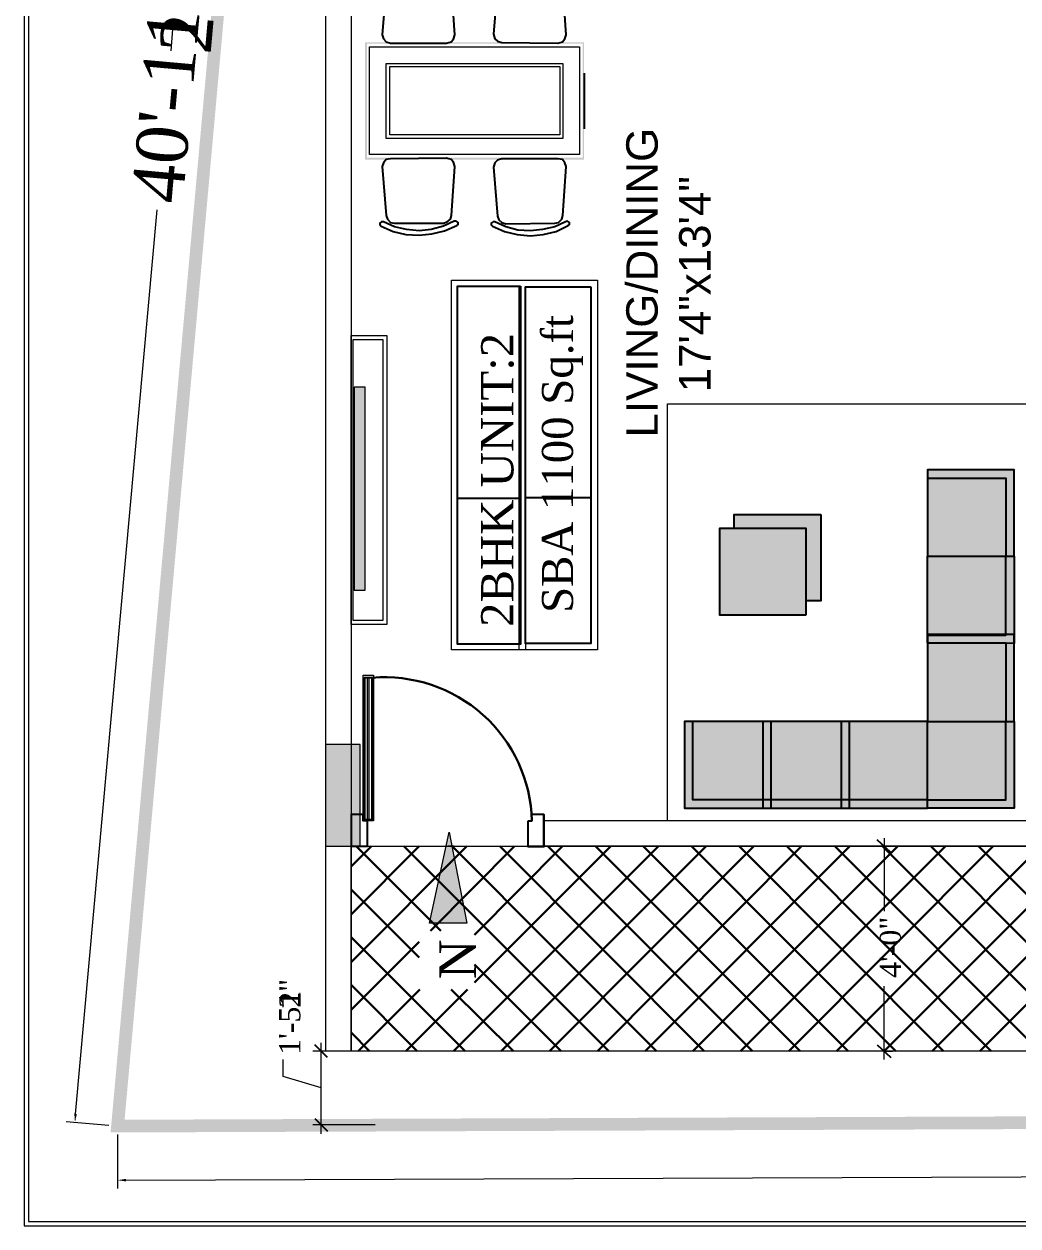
# Model space of a CAD drawing. Header units: inches. Extents: x -41599880 to -41577026, y -18110 to -4738.
# Drawn here: x -41599880 to -41593956, y -18110 to -10942 of the extents above; entities that cross this region are included whole.
import ezdxf

# ---------------------------------------------------------------- set-up
doc = ezdxf.new("R2010")
doc.units = ezdxf.units.IN
doc.header["$MEASUREMENT"] = 0
for name, color, linetype in [('PDF_Geometry', 40, 'Continuous'), ('PDF_Solid Fills', 9, 'Continuous'), ('PDF_Text', 7, 'Continuous')]:
    doc.layers.add(name, color=color, linetype=linetype)
doc.styles.add('PDF Arial', font='arial.ttf')
doc.styles.add('PDF Times New Roman', font='times.ttf')

msp = doc.modelspace()

# ---------------------------------------------------------------- linework, layer by layer
at = {"layer": 'PDF_Geometry', "color": 7, "lineweight": 18}
for points in [[(-41577026, -18110.3), (-41577026, -4737.5), (-41599880.3, -4737.5), (-41599880.3, -18110.3)], [(-41577052.5, -18083.7), (-41577052.5, -4767.8), (-41599853.7, -4767.8), (-41599853.7, -18083.7)], [(-41597820.9, -11078.8), (-41596569.3, -11078.8), (-41596569.3, -11719.7), (-41597820.9, -11719.7)], [(-41597699.5, -11196.3), (-41596686.9, -11196.3), (-41596686.9, -11602.1), (-41597699.5, -11602.1)], [(-41598082.6, -15846.1), (-41597877.8, -15846.1), (-41597877.8, -15239.3), (-41598082.6, -15239.3)], [(-41597240.6, -16305), (-41597464.4, -16305), (-41597346.8, -15762.6)], [(-41597930.9, -17067.3), (-41597930.9, -15846.1), (-41585115.6, -15846.1), (-41585115.6, -17067.3)]]:
    msp.add_lwpolyline(points, close=True, dxfattribs=at)
at = {"layer": 'PDF_Geometry', "color": 6, "lineweight": 18}
for points in [[(-41598082.6, -10308.9), (-41598082.6, -17067.3)], [(-41597930.9, -10411.3), (-41597930.9, -15694.4)], [(-41597798.1, -15694.4), (-41597858.8, -15694.4)], [(-41596853.8, -15694.4), (-41596853.8, -15690.6)], [(-41593880.3, -15694.4), (-41596781.7, -15694.4)], [(-41597832.3, -15846.1), (-41597930.9, -15846.1), (-41597930.9, -17067.3)], [(-41597316.5, -15846.1), (-41597354.4, -15846.1)], [(-41593884.1, -15846.1), (-41593645.2, -15846.1), (-41596876.5, -15846.1)], [(-41585115.6, -17067.3), (-41598082.6, -17067.3)]]:
    msp.add_lwpolyline(points, dxfattribs=at)
at = {"layer": 'PDF_Geometry', "color": 32, "lineweight": 25}
for points in [[(-41597673, -10669.2), (-41597695.7, -10676.7), (-41597714.7, -10691.9), (-41597722.3, -10714.7), (-41597745, -11006.7), (-41597737.4, -11029.5), (-41597722.3, -11048.4), (-41597695.7, -11056), (-41597362, -11056), (-41597335.4, -11048.4), (-41597320.2, -11033.2), (-41597312.7, -11006.7), (-41597331.6, -10714.7), (-41597339.2, -10691.9), (-41597358.2, -10676.7), (-41597380.9, -10669.2)], [(-41597009.3, -10669.2), (-41597032, -10673), (-41597051, -10688.1), (-41597058.6, -10710.9), (-41597081.3, -11002.9), (-41597073.7, -11029.5), (-41597058.6, -11044.6), (-41597032, -11052.2), (-41596698.3, -11056), (-41596671.7, -11048.4), (-41596656.5, -11029.5), (-41596649, -11006.7), (-41596667.9, -10714.7), (-41596675.5, -10691.9), (-41596694.5, -10676.7), (-41596717.2, -10669.2)], [(-41597380.9, -12129.3), (-41597358.2, -12121.7), (-41597339.2, -12106.6), (-41597331.6, -12083.8), (-41597312.7, -11791.8), (-41597320.2, -11765.2), (-41597335.4, -11750.1), (-41597362, -11742.5), (-41597695.7, -11746.3), (-41597722.3, -11750.1), (-41597737.4, -11769), (-41597745, -11791.8), (-41597722.3, -12083.8), (-41597714.7, -12106.6), (-41597695.7, -12125.5), (-41597673, -12129.3)], [(-41596717.2, -12129.3), (-41596694.5, -12125.5), (-41596675.5, -12106.6), (-41596667.9, -12083.8), (-41596649, -11791.8), (-41596656.5, -11769), (-41596671.7, -11750.1), (-41596698.3, -11746.3), (-41597032, -11746.3), (-41597058.6, -11753.8), (-41597073.7, -11769), (-41597081.3, -11795.6), (-41597058.6, -12087.6), (-41597051, -12110.4), (-41597032, -12125.5), (-41597009.3, -12133.1)], [(-41597316.5, -12117.9), (-41597380.9, -12148.3), (-41597453, -12167.2), (-41597525, -12174.8), (-41597600.9, -12167.2), (-41597673, -12152.1), (-41597737.4, -12121.7), (-41597748.8, -12121.7), (-41597760.2, -12129.3), (-41597760.2, -12136.9), (-41597752.6, -12148.3), (-41597680.5, -12178.6), (-41597604.7, -12197.6), (-41597525, -12201.4), (-41597449.2, -12193.8), (-41597373.3, -12174.8), (-41597301.3, -12144.5), (-41597293.7, -12136.9), (-41597293.7, -12125.5), (-41597305.1, -12117.9)], [(-41596652.7, -12121.7), (-41596717.2, -12152.1), (-41596789.3, -12167.2), (-41596861.3, -12174.8), (-41596937.2, -12171), (-41597009.3, -12152.1), (-41597073.7, -12121.7), (-41597085.1, -12121.7), (-41597096.5, -12129.3), (-41597096.5, -12140.7), (-41597088.9, -12148.3), (-41597016.8, -12178.6), (-41596941, -12197.6), (-41596861.3, -12205.2), (-41596785.5, -12197.6), (-41596709.6, -12178.6), (-41596637.6, -12144.5), (-41596630, -12136.9), (-41596630, -12125.5), (-41596641.4, -12117.9)]]:
    msp.add_lwpolyline(points, close=True, dxfattribs=at)
at = {"layer": 'PDF_Geometry', "color": 1, "lineweight": 13}
msp.add_lwpolyline([(-41599004.2, -11101.5), (-41598992.8, -10972.6)], dxfattribs=at)
at = {"layer": 'PDF_Geometry', "color": 34, "lineweight": 13}
msp.add_lwpolyline([(-41597820.9, -11719.7), (-41597820.9, -11078.8), (-41596569.3, -11078.8), (-41596569.3, -11719.7)], close=True, dxfattribs=at)
at = {"layer": 'PDF_Geometry', "color": 45, "lineweight": 18}
msp.add_lwpolyline([(-41597722.3, -11177.4), (-41596667.9, -11177.4), (-41596667.9, -11624.9), (-41597722.3, -11624.9)], close=True, dxfattribs=at)
at = {"layer": 'PDF_Geometry', "color": 32, "lineweight": 25}
msp.add_lwpolyline([(-41596539, -11568), (-41596539, -11234.3)], dxfattribs=at)
at = {"layer": 'PDF_Geometry', "color": 7, "lineweight": 13}
for points in [[(-41599573.1, -17442.8), (-41599087.6, -12049.7)], [(-41599375.8, -17511), (-41599630, -17488.3)], [(-41599322.7, -17564.1), (-41599322.7, -17886.5)], [(-41599273.4, -17837.2), (-41590201.5, -17803.1)]]:
    msp.add_lwpolyline(points, dxfattribs=at)
at = {"layer": 'PDF_Geometry', "color": 32, "lineweight": 13}
for points in [[(-41596891.7, -12508.6), (-41596891.7, -14674.2), (-41597331.6, -14674.2), (-41597331.6, -12470.7), (-41596891.7, -12470.7)], [(-41596929.6, -12470.7), (-41596463.1, -12470.7), (-41596463.1, -14674.2), (-41596929.6, -14674.2), (-41596929.6, -12504.8)]]:
    msp.add_lwpolyline(points, dxfattribs=at)
at = {"layer": 'PDF_Geometry', "color": 7, "lineweight": 25}
for points in [[(-41596922, -12504.8), (-41596922, -14640), (-41597297.5, -14640), (-41597297.5, -12504.8)], [(-41596501, -12508.6), (-41596501, -14636.2), (-41596891.7, -14636.2), (-41596891.7, -12508.6)]]:
    msp.add_lwpolyline(points, close=True, dxfattribs=at)
at = {"layer": 'PDF_Geometry', "color": 43, "lineweight": 18}
for points in [[(-41597930.9, -14522.5), (-41597930.9, -12800.6), (-41597718.5, -12800.6), (-41597718.5, -14522.5)], [(-41597858.8, -15694.4), (-41597858.8, -14825.9), (-41597798.1, -14825.9), (-41597798.1, -15694.4)]]:
    msp.add_lwpolyline(points, close=True, dxfattribs=at)
at = {"layer": 'PDF_Geometry', "color": 12, "lineweight": 18}
msp.add_lwpolyline([(-41597919.5, -14499.7), (-41597919.5, -12823.4), (-41597741.2, -12823.4), (-41597741.2, -14499.7)], close=True, dxfattribs=at)
at = {"layer": 'PDF_Geometry', "color": 4, "lineweight": 13}
msp.add_lwpolyline([(-41597911.9, -14317.7), (-41597847.4, -14317.7), (-41597847.4, -13107.8), (-41597911.9, -13107.8)], close=True, dxfattribs=at)
at = {"layer": 'PDF_Geometry', "color": 8, "lineweight": 18}
msp.add_lwpolyline([(-41596045.9, -15694.4), (-41596045.9, -13206.4), (-41593884.1, -13206.4), (-41593884.1, -15694.4)], close=True, dxfattribs=at)
at = {"layer": 'PDF_Geometry', "color": 35, "lineweight": 25}
for points in [[(-41594494.7, -13600.9), (-41594494.7, -14116.6), (-41593979, -14116.6), (-41593979, -13600.9)], [(-41593979, -14116.6), (-41593979, -13600.9), (-41594494.7, -13600.9), (-41594494.7, -13650.2), (-41594028.3, -13650.2), (-41594028.3, -14116.6)], [(-41595131.9, -13866.3), (-41595131.9, -14382.1), (-41595219.1, -14382.1), (-41595219.1, -13949.8), (-41595647.7, -13949.8), (-41595647.7, -13866.3)], [(-41595219.1, -14465.6), (-41595219.1, -13949.8), (-41595734.9, -13949.8), (-41595734.9, -14465.6)], [(-41594494.7, -14632.4), (-41594494.7, -14116.6), (-41593979, -14116.6), (-41593979, -14636.2)], [(-41593979, -14116.6), (-41593979, -14636.2), (-41594494.7, -14632.4), (-41594494.7, -14586.9), (-41594028.3, -14586.9), (-41594028.3, -14116.6)], [(-41594494.7, -14583.1), (-41594494.7, -15102.7), (-41593979, -15102.7), (-41593979, -14583.1)], [(-41593979, -15102.7), (-41593979, -14583.1), (-41594494.7, -14583.1), (-41594494.7, -14632.4), (-41594028.3, -14632.4), (-41594028.3, -15102.7)], [(-41595427.7, -15618.5), (-41595427.7, -15102.7), (-41595943.5, -15102.7), (-41595943.5, -15618.5)], [(-41595943.5, -15102.7), (-41595943.5, -15618.5), (-41595427.7, -15618.5), (-41595427.7, -15569.2), (-41595894.2, -15569.2), (-41595894.2, -15102.7)], [(-41594961.2, -15618.5), (-41594961.2, -15102.7), (-41595477, -15102.7), (-41595477, -15618.5)], [(-41595477, -15102.7), (-41595477, -15618.5), (-41594961.2, -15618.5), (-41594961.2, -15569.2), (-41595427.7, -15569.2), (-41595427.7, -15102.7)], [(-41594494.7, -15618.5), (-41594494.7, -15102.7), (-41595010.5, -15102.7), (-41595010.5, -15618.5)], [(-41595010.5, -15102.7), (-41595010.5, -15618.5), (-41594494.7, -15618.5), (-41594494.7, -15569.2), (-41594961.2, -15569.2), (-41594961.2, -15102.7)], [(-41594494.7, -15618.5), (-41594494.7, -15102.7), (-41593979, -15102.7), (-41593979, -15618.5)], [(-41593979, -15102.7), (-41593979, -15618.5), (-41594494.7, -15618.5), (-41594494.7, -15569.2), (-41594028.3, -15569.2), (-41594028.3, -15102.7)]]:
    msp.add_lwpolyline(points, close=True, dxfattribs=at)
at = {"layer": 'PDF_Geometry', "color": 7, "lineweight": 25}
for points in [[(-41596925.8, -13771.5), (-41597297.5, -13771.5)], [(-41596501, -13767.7), (-41596891.7, -13767.7)]]:
    msp.add_lwpolyline(points, dxfattribs=at)
at = {"layer": 'PDF_Geometry', "color": 30, "lineweight": 25}
msp.add_lwpolyline([(-41597805.7, -14841), (-41597851.2, -14841), (-41597851.2, -15686.8), (-41597805.7, -15686.8)], close=True, dxfattribs=at)
at = {"layer": 'PDF_Geometry', "color": 44, "lineweight": 18}
msp.add_lwpolyline([(-41597832.3, -15686.8), (-41597832.3, -14841), (-41597824.7, -14841), (-41597824.7, -15686.8)], close=True, dxfattribs=at)
at = {"layer": 'PDF_Geometry', "color": 44, "lineweight": 25}
for points in [[(-41597858.8, -15656.5), (-41597930.9, -15656.5), (-41597930.9, -15846.1), (-41597832.3, -15846.1), (-41597832.3, -15694.4)], [(-41596781.7, -15656.5), (-41596781.7, -15849.9), (-41596876.5, -15849.9), (-41596876.5, -15694.4)], [(-41596876.5, -15694.4), (-41596853.8, -15694.4), (-41596853.8, -15656.5)], [(-41596781.7, -15849.9), (-41596781.7, -15656.5), (-41596853.8, -15656.5)]]:
    msp.add_lwpolyline(points, dxfattribs=at)
at = {"layer": 'PDF_Geometry', "color": 30, "lineweight": 25}
msp.add_lwpolyline([(-41597832.3, -15694.4), (-41597858.8, -15694.4), (-41597858.8, -15656.5)], dxfattribs=at)
at = {"layer": 'PDF_Geometry', "color": 97, "lineweight": 25}
for points in [[(-41594714.7, -15884), (-41594794.4, -15808.2)], [(-41598071.2, -17105.2), (-41598147, -17029.4)], [(-41594794.4, -17029.4), (-41594714.7, -17105.2)], [(-41598147, -17469.3), (-41598071.2, -17545.2)]]:
    msp.add_lwpolyline(points, dxfattribs=at)
at = {"layer": 'PDF_Geometry', "color": 97, "lineweight": 18}
for points in [[(-41594752.6, -15796.8), (-41594752.6, -16232.9)], [(-41594752.6, -17116.6), (-41594752.6, -16680.5)], [(-41598109.1, -17560.3), (-41598109.1, -17018)], [(-41598109.1, -17287.3), (-41598336.7, -17219), (-41598336.7, -17116.6)]]:
    msp.add_lwpolyline(points, dxfattribs=at)
at = {"layer": 'PDF_Geometry', "color": 122, "lineweight": 30}
for points in [[(-41597240.6, -15846.1), (-41597930.9, -16536.3)], [(-41597525, -15846.1), (-41597930.9, -16251.9)], [(-41597809.5, -15846.1), (-41597930.9, -15967.4)], [(-41597900.5, -15846.1), (-41597396.1, -16350.5)], [(-41597616.1, -15846.1), (-41596394.8, -17067.3)], [(-41596956.2, -15846.1), (-41597456.8, -16350.5)], [(-41597327.8, -15846.1), (-41596110.4, -17067.3)], [(-41596099, -15846.1), (-41597320.2, -17067.3)], [(-41596383.5, -15846.1), (-41597195.1, -16657.7)], [(-41596671.7, -15846.1), (-41597195.1, -16373.3)], [(-41597043.4, -15846.1), (-41595826, -17067.3)], [(-41595814.6, -15846.1), (-41597035.8, -17067.3)], [(-41596758.9, -15846.1), (-41595537.7, -17067.3)], [(-41595530.1, -15846.1), (-41596747.6, -17067.3)], [(-41596474.5, -15846.1), (-41595253.3, -17067.3)], [(-41595245.7, -15846.1), (-41596463.1, -17067.3)], [(-41596190, -15846.1), (-41594968.8, -17067.3)], [(-41594957.4, -15846.1), (-41596178.7, -17067.3)], [(-41595901.8, -15846.1), (-41594684.4, -17067.3)], [(-41594673, -15846.1), (-41595894.2, -17067.3)], [(-41595617.4, -15846.1), (-41594399.9, -17067.3)], [(-41594388.6, -15846.1), (-41595609.8, -17067.3)], [(-41595332.9, -15846.1), (-41594115.5, -17067.3)], [(-41594104.1, -15846.1), (-41595321.5, -17067.3)], [(-41595048.5, -15846.1), (-41593827.2, -17067.3)], [(-41593819.7, -15846.1), (-41595037.1, -17067.3)], [(-41594764, -15846.1), (-41593542.8, -17067.3)], [(-41593531.4, -15846.1), (-41594752.6, -17067.3)], [(-41594475.8, -15846.1), (-41593258.4, -17067.3)], [(-41593247, -15846.1), (-41594468.2, -17067.3)], [(-41594191.3, -15846.1), (-41592973.9, -17067.3)], [(-41592962.5, -15846.1), (-41594183.8, -17067.3)], [(-41597930.9, -16104), (-41597525, -16509.8)], [(-41597930.9, -16388.4), (-41597252, -17067.3)], [(-41597525, -16415), (-41597930.9, -16820.8)], [(-41597195.1, -16551.5), (-41596679.3, -17067.3)], [(-41597930.9, -16672.9), (-41597536.4, -17067.3)], [(-41597521.3, -16699.4), (-41597889.1, -17067.3)], [(-41597236.8, -16699.4), (-41597604.7, -17067.3)], [(-41597335.4, -16699.4), (-41596963.7, -17067.3)], [(-41597930.9, -16957.3), (-41597820.9, -17067.3)]]:
    msp.add_lwpolyline(points, dxfattribs=at)
at = {"layer": 'PDF_Geometry', "color": 1, "lineweight": 18}
for points in [[(-41594745.1, -15846.1), (-41594703.3, -15846.1)], [(-41597786.7, -17067.3), (-41598158.4, -17067.3)], [(-41594745.1, -17067.3), (-41594703.3, -17067.3)], [(-41597786.7, -17507.2), (-41598158.4, -17507.2)]]:
    msp.add_lwpolyline(points, dxfattribs=at)
at = {"layer": 'PDF_Geometry', "color": 7, "lineweight": 18}
msp.add_lwpolyline([(-41598336.7, -16805.6), (-41598336.7, -16752.5)], dxfattribs=at)
at = {"layer": 'PDF_Geometry', "color": 7, "lineweight": 30}
msp.add_arc((-41597730.2, -15714.5), 876.7, 1.31483, 94.93816, dxfattribs=at)
at = {"layer": 'PDF_Solid Fills', "color": 7}
for points in [[(-41598264.6, -5340.5), (-41599281, -17476.9), (-41599364.5, -17552.8)], [(-41598196.3, -5416.4), (-41598264.6, -5340.5), (-41599281, -17476.9)], [(-41599281, -17476.9), (-41599364.5, -17552.8), (-41581065.1, -17408.6)], [(-41599364.5, -17552.8), (-41581065.1, -17408.6), (-41580996.8, -17484.5)], [(-41599580.6, -17439), (-41599565.5, -17442.8), (-41599576.9, -17492.1)], [(-41599273.4, -17829.6), (-41599273.4, -17844.8), (-41599322.7, -17837.2)]]:
    msp.add_solid(points, dxfattribs=at)
at = {"layer": 'PDF_Solid Fills', "color": 8}
for points in [[(-41597847.4, -11750.1), (-41597836, -11738.7), (-41597847.4, -11052.2)], [(-41597836, -11738.7), (-41597847.4, -11052.2), (-41597836, -11059.8)], [(-41597847.4, -11052.2), (-41597836, -11059.8), (-41596542.8, -11052.2)], [(-41597836, -11059.8), (-41596542.8, -11052.2), (-41596550.3, -11059.8)], [(-41596542.8, -11052.2), (-41596550.3, -11059.8), (-41596542.8, -11750.1)], [(-41596550.3, -11059.8), (-41596542.8, -11750.1), (-41596550.3, -11738.7)], [(-41596542.8, -11750.1), (-41596550.3, -11738.7), (-41597847.4, -11750.1)], [(-41596550.3, -11738.7), (-41597847.4, -11750.1), (-41597836, -11738.7)], [(-41597911.9, -14317.7), (-41597847.4, -13107.8), (-41597847.4, -14317.7)], [(-41597911.9, -14317.7), (-41597911.9, -13107.8), (-41597847.4, -13107.8)], [(-41594494.7, -13600.9), (-41594028.3, -13650.2), (-41594028.3, -13600.9)], [(-41594494.7, -13600.9), (-41594494.7, -13650.2), (-41594028.3, -13650.2)], [(-41594028.3, -13600.9), (-41593979, -14116.6), (-41593979, -13600.9)], [(-41594028.3, -13600.9), (-41594028.3, -14116.6), (-41593979, -14116.6)], [(-41594028.3, -14636.2), (-41593979, -14116.6), (-41593979, -14636.2)], [(-41594028.3, -14636.2), (-41594028.3, -14116.6), (-41593979, -14116.6)], [(-41594494.7, -14583.1), (-41594028.3, -14632.4), (-41594028.3, -14583.1)], [(-41594494.7, -14583.1), (-41594494.7, -14632.4), (-41594028.3, -14632.4)], [(-41594494.7, -14632.4), (-41594028.3, -14586.9), (-41594028.3, -14636.2)], [(-41594494.7, -14632.4), (-41594494.7, -14586.9), (-41594028.3, -14586.9)], [(-41594028.3, -14583.1), (-41593979, -15102.7), (-41593979, -14583.1)], [(-41594028.3, -14583.1), (-41594028.3, -15102.7), (-41593979, -15102.7)], [(-41595894.2, -15618.5), (-41595943.5, -15102.7), (-41595943.5, -15618.5)], [(-41595894.2, -15618.5), (-41595894.2, -15102.7), (-41595943.5, -15102.7)], [(-41595427.7, -15618.5), (-41595477, -15102.7), (-41595477, -15618.5)], [(-41595427.7, -15618.5), (-41595427.7, -15102.7), (-41595477, -15102.7)], [(-41594961.2, -15618.5), (-41595010.5, -15102.7), (-41595010.5, -15618.5)], [(-41594961.2, -15618.5), (-41594961.2, -15102.7), (-41595010.5, -15102.7)], [(-41594028.3, -15618.5), (-41593979, -15102.7), (-41593979, -15618.5)], [(-41594028.3, -15618.5), (-41594028.3, -15102.7), (-41593979, -15102.7)], [(-41595427.7, -15618.5), (-41595894.2, -15569.2), (-41595894.2, -15618.5)], [(-41595427.7, -15618.5), (-41595427.7, -15569.2), (-41595894.2, -15569.2)], [(-41594961.2, -15618.5), (-41595427.7, -15569.2), (-41595427.7, -15618.5)], [(-41594961.2, -15618.5), (-41594961.2, -15569.2), (-41595427.7, -15569.2)], [(-41594494.7, -15618.5), (-41594961.2, -15569.2), (-41594961.2, -15618.5)], [(-41594494.7, -15618.5), (-41594494.7, -15569.2), (-41594961.2, -15569.2)], [(-41594494.7, -15618.5), (-41594028.3, -15569.2), (-41594028.3, -15618.5)], [(-41594494.7, -15618.5), (-41594494.7, -15569.2), (-41594028.3, -15569.2)]]:
    msp.add_solid(points, dxfattribs=at)
at = {"layer": 'PDF_Solid Fills', "color": 43}
for points in [[(-41594494.7, -13650.2), (-41594028.3, -14116.6), (-41594028.3, -13650.2)], [(-41594494.7, -13650.2), (-41594494.7, -14116.6), (-41594028.3, -14116.6)], [(-41595647.7, -13866.3), (-41595131.9, -13949.8), (-41595647.7, -13949.8)], [(-41595647.7, -13866.3), (-41595131.9, -13866.3), (-41595131.9, -13949.8)], [(-41595219.1, -13949.8), (-41595131.9, -14382.1), (-41595219.1, -14382.1)], [(-41595219.1, -13949.8), (-41595131.9, -13949.8), (-41595131.9, -14382.1)], [(-41594494.7, -14586.9), (-41594028.3, -14116.6), (-41594028.3, -14586.9)], [(-41594494.7, -14586.9), (-41594494.7, -14116.6), (-41594028.3, -14116.6)], [(-41594494.7, -14632.4), (-41594028.3, -15102.7), (-41594028.3, -14632.4)], [(-41594494.7, -14632.4), (-41594494.7, -15102.7), (-41594028.3, -15102.7)], [(-41595427.7, -15569.2), (-41595894.2, -15102.7), (-41595894.2, -15569.2)], [(-41595427.7, -15569.2), (-41595427.7, -15102.7), (-41595894.2, -15102.7)], [(-41594961.2, -15569.2), (-41595427.7, -15102.7), (-41595427.7, -15569.2)], [(-41594961.2, -15569.2), (-41594961.2, -15102.7), (-41595427.7, -15102.7)], [(-41594494.7, -15569.2), (-41594961.2, -15102.7), (-41594961.2, -15569.2)], [(-41594494.7, -15569.2), (-41594494.7, -15102.7), (-41594961.2, -15102.7)], [(-41594494.7, -15569.2), (-41594028.3, -15102.7), (-41594028.3, -15569.2)], [(-41594494.7, -15569.2), (-41594494.7, -15102.7), (-41594028.3, -15102.7)]]:
    msp.add_solid(points, dxfattribs=at)
at = {"layer": 'PDF_Solid Fills', "color": 254}
for points in [[(-41595734.9, -13949.8), (-41595219.1, -14465.6), (-41595734.9, -14465.6)], [(-41595734.9, -13949.8), (-41595219.1, -13949.8), (-41595219.1, -14465.6)], [(-41598082.6, -15846.1), (-41597877.8, -15239.3), (-41597877.8, -15846.1)], [(-41598082.6, -15846.1), (-41598082.6, -15239.3), (-41597877.8, -15239.3)]]:
    msp.add_solid(points, dxfattribs=at)
at = {"layer": 'PDF_Solid Fills', "color": 44}
for points in [[(-41597832.3, -15686.8), (-41597824.7, -14841), (-41597824.7, -15686.8)], [(-41597832.3, -15686.8), (-41597832.3, -14841), (-41597824.7, -14841)]]:
    msp.add_solid(points, dxfattribs=at)
at = {"layer": 'PDF_Solid Fills', "color": 1}
for points in [[(-41597464.4, -16305), (-41597346.8, -15762.6), (-41597346.8, -16305)], [(-41597346.8, -16305), (-41597346.8, -15762.6), (-41597240.6, -16305)]]:
    msp.add_solid(points, dxfattribs=at)

# ---------------------------------------------------------------- texts
at = {"layer": 'PDF_Text', "color": 1, "attachment_point": 7, "style": 'PDF Times New Roman'}
for s, insert, char_height, rotation in [('2"', (-41598769.1, -11127.9), 305.6, 84.90049), ("40'-11", (-41598930.8, -12019.8), 305.6, 84.90049), ('N', (-41597186.1, -16638.7), 218.3, 90)]:
    msp.add_mtext(s, dxfattribs=dict(at, insert=insert, char_height=char_height, rotation=rotation))
at = {"layer": 'PDF_Text', "attachment_point": 7, "rotation": 90}
for s, insert, char_height, style in [('LIVING/DINING', (-41596100.7, -13407.8), 187.321, 'PDF Arial'), ('17\'4"x13\'4"', (-41595786, -13138.8), 187.321, 'PDF Arial'), ('4\'-0"', (-41594651.8, -16631.1), 125.86, 'PDF Times New Roman'), ('2"', (-41598232, -16809.5), 125.86, 'PDF Times New Roman'), ("1'-51", (-41598232, -17090), 125.86, 'PDF Times New Roman')]:
    msp.add_mtext(s, dxfattribs=dict(at, insert=insert, char_height=char_height, style=style))
at = {"layer": 'PDF_Text', "color": 242, "attachment_point": 7, "rotation": 90, "style": 'PDF Times New Roman'}
for s, insert, char_height in [('SBA 1100 Sq.ft', (-41596548.3, -14454.2), 184.933), ('2BHK UNIT:2', (-41596959.2, -14537.7), 192.64)]:
    msp.add_mtext(s, dxfattribs=dict(at, insert=insert, char_height=char_height))

doc.saveas('drawing.dxf')
